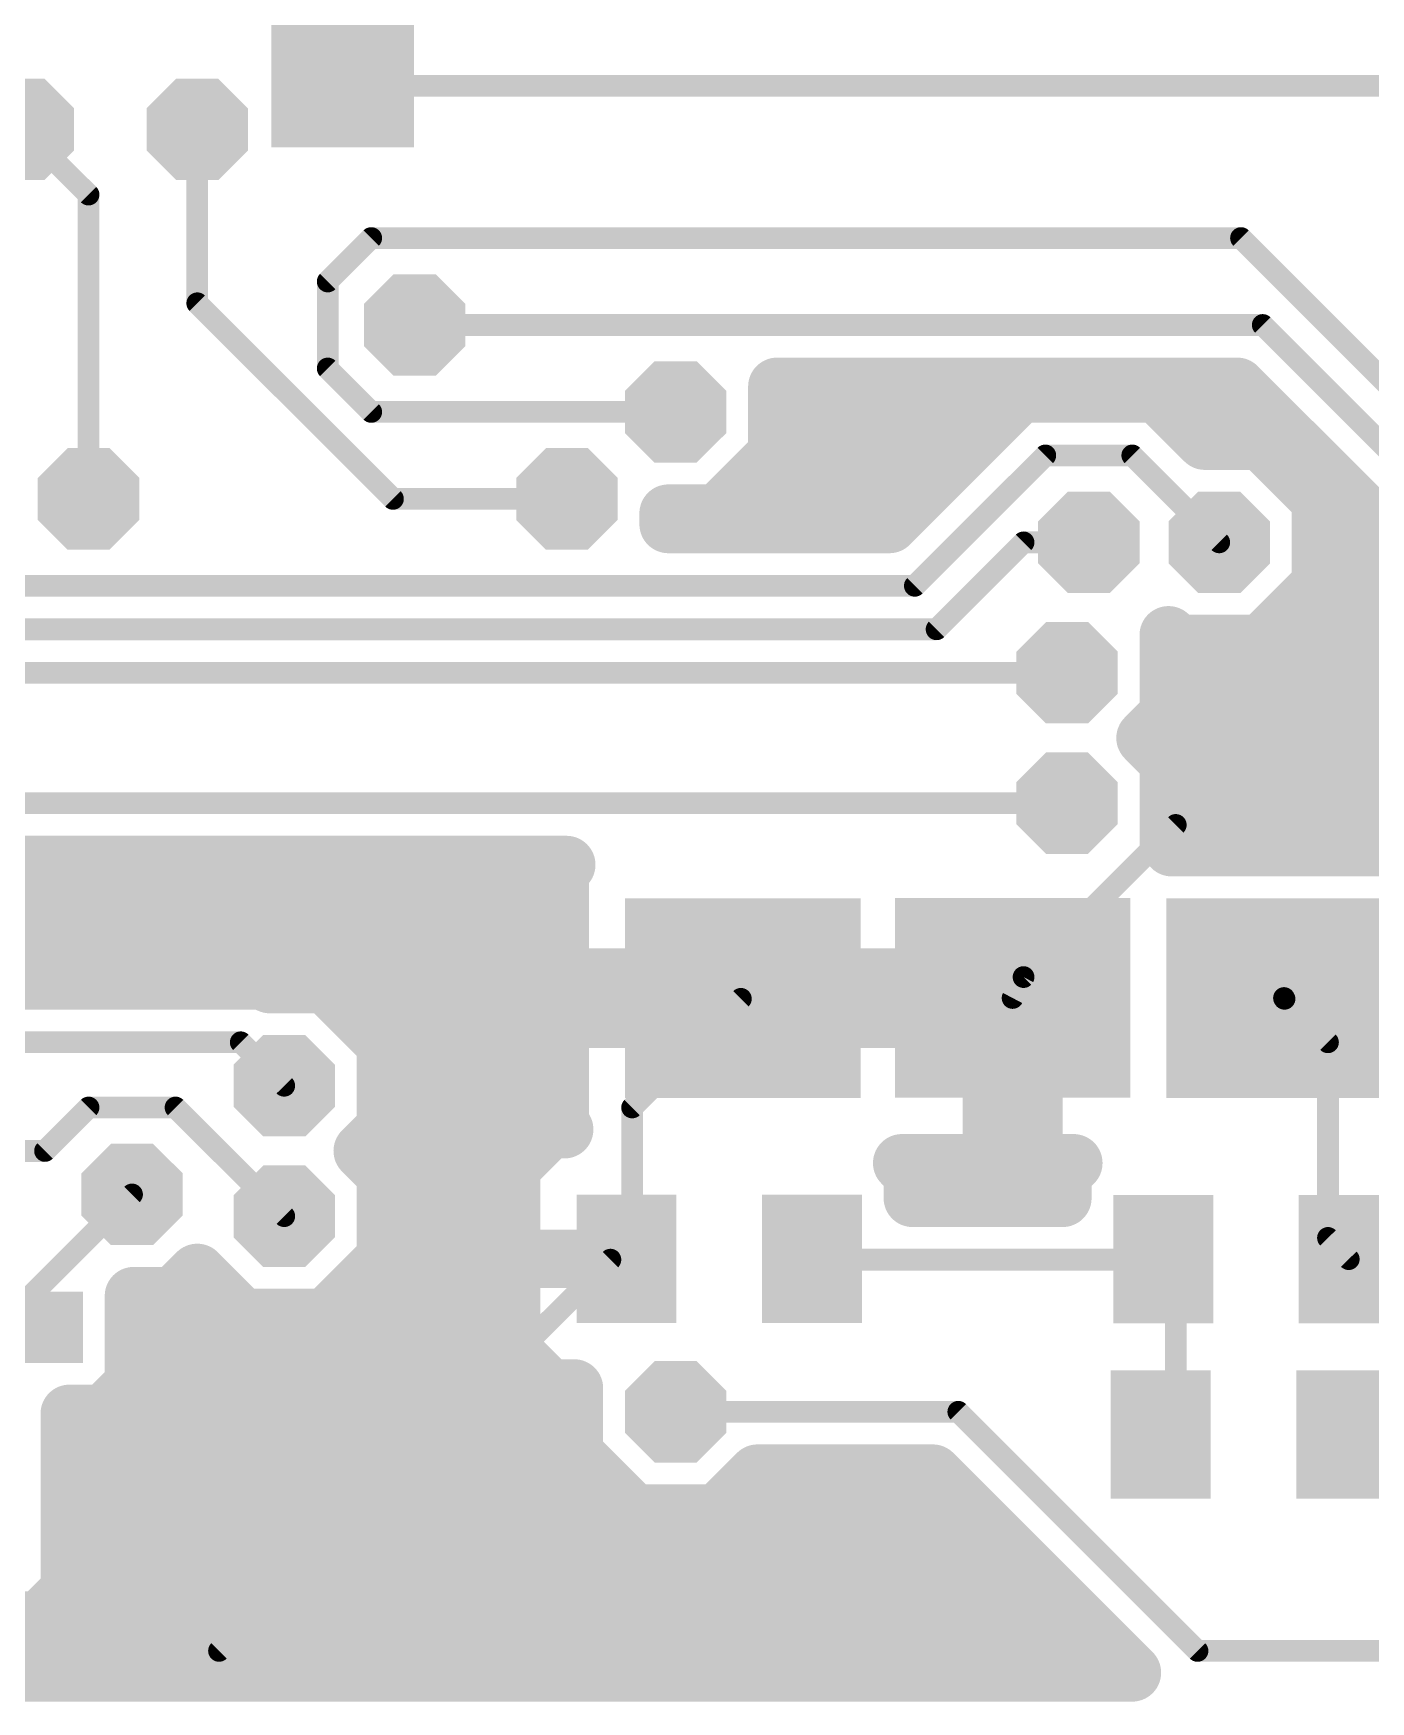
# Model space of a CAD drawing. Extents: x 0.3 to 47.5, y 0.3 to 27.7.
# Drawn here: x 25.98 to 35.35, y 0.25 to 11.95 of the extents above; entities that cross this region are included whole.
import ezdxf

# ---------------------------------------------------------------- set-up
doc = ezdxf.new("R2010")
doc.units = 0
doc.layers.add('16', color=174, linetype='CONTINUOUS')
doc.layers.add('18', color=94, linetype='CONTINUOUS')

# ---------------------------------------------------------------- blocks, each defined once
blk = doc.blocks.new('RECT')
blk.add_solid([(-0.5, -0.5), (0.5, -0.5), (-0.5, 0.5), (0.5, 0.5)])
blk = doc.blocks.new('OCTAGONV')
at = {"const_width": 0.5}
blk.add_lwpolyline([(-0.25, -0.1036), (-0.25, 0.1036), (-0.1036, 0.25), (0.1036, 0.25), (0.25, 0.1036), (0.25, -0.1036), (0.1036, -0.25), (-0.1036, -0.25), (-0.25, -0.1036), (-0.25, 0.1036)], dxfattribs=at)

msp = doc.modelspace()

# ---------------------------------------------------------------- linework, layer by layer
at = {"layer": '16'}
for points, const_width in [([(28.1465, 11.7028), (28.194, 11.5824)], 0.1524), ([(28.194, 11.5824), (39.624, 11.5824)], 0.1524), ([(25.908, 11.2776), (26.3652, 10.8204)], 0.1524), ([(27.1272, 10.0584), (27.1272, 11.2776)], 0.1524), ([(26.3652, 10.8204), (26.3652, 8.6868)], 0.1524), ([(28.0416, 10.2108), (28.3464, 10.5156)], 0.1524), ([(28.3464, 10.5156), (34.4424, 10.5156)], 0.1524), ([(34.4424, 10.5156), (37.4904, 7.4676)], 0.1524), ([(28.0416, 9.6012), (28.0416, 10.2108)], 0.1524), ([(28.4988, 8.6868), (27.1272, 10.0584)], 0.1524), ([(28.6512, 9.906), (34.5948, 9.906)], 0.1524), ([(34.5948, 9.906), (37.9476, 6.5532)], 0.1524), ([(28.3464, 9.2964), (28.0416, 9.6012)], 0.1524), ([(31.1911, 9.0018), (31.1911, 9.4742)], 0.4064), ([(31.1911, 9.4742), (34.4159, 9.4742)], 0.4064), ([(32.8919, 9.4233), (31.9775, 8.5089)], 0.4064), ([(33.2496, 9.4233), (32.8919, 9.4233)], 0.4064), ([(33.8592, 9.4233), (33.2496, 9.4233)], 0.4064), ([(34.1121, 9.1704), (33.8592, 9.4233)], 0.4064), ([(34.4159, 9.4742), (37.6448, 6.2454)], 0.4064), ([(31.1911, 9.3472), (32.8158, 9.3472)], 0.4064), ([(33.9353, 9.3472), (34.5429, 9.3472)], 0.4064), ([(30.48, 9.2964), (28.3464, 9.2964)], 0.1524), ([(34.1894, 9.0931), (34.1121, 9.1704)], 0.4064), ([(34.5845, 9.0931), (34.1894, 9.0931)], 0.4064), ([(35.0011, 8.6765), (34.5845, 9.0931)], 0.4064), ([(30.7745, 8.5852), (31.1911, 9.0018)], 0.4064), ([(31.1301, 8.9408), (32.4094, 8.9408)], 0.4064), ([(34.7368, 8.9408), (34.9493, 8.9408)], 0.4064), ([(32.1564, 8.0772), (33.0708, 8.9916)], 0.1524), ([(33.0708, 8.9916), (33.6804, 8.9916)], 0.1524), ([(33.6804, 8.9916), (34.29, 8.382)], 0.1524), ([(30.4291, 8.5089), (30.4291, 8.5852)], 0.4064), ([(30.4291, 8.5852), (30.7745, 8.5852)], 0.4064), ([(35.0011, 8.0874), (35.0011, 8.6765)], 0.4064), ([(29.718, 8.6868), (28.4988, 8.6868)], 0.1524), ([(30.4291, 8.5344), (32.003, 8.5344)], 0.4064), ([(31.9775, 8.5089), (30.4291, 8.5089)], 0.4064), ([(35.0011, 8.5344), (35.3557, 8.5344)], 0.4064), ([(32.3088, 7.7724), (32.9184, 8.382)], 0.1524), ([(32.9184, 8.382), (33.3756, 8.382)], 0.1524), ([(35.0011, 8.128), (35.7621, 8.128)], 0.4064), ([(34.5845, 7.6708), (35.0011, 8.0874)], 0.4064), ([(25.4508, 8.0772), (32.1564, 8.0772)], 0.1524), ([(24.8412, 7.7724), (32.3088, 7.7724)], 0.1524), ([(33.9343, 7.173), (33.9343, 7.732)], 0.4064), ([(33.9343, 7.732), (33.9954, 7.6708)], 0.4064), ([(33.9343, 7.7216), (33.9446, 7.7216)], 0.4064), ([(33.9954, 7.6708), (34.5845, 7.6708)], 0.4064), ([(34.6353, 7.7216), (36.1685, 7.7216)], 0.4064), ([(24.6888, 7.4676), (33.2232, 7.4676)], 0.1524), ([(33.9343, 7.3152), (36.5749, 7.3152)], 0.4064), ([(33.7716, 7.0104), (33.9343, 7.173)], 0.4064), ([(33.9343, 6.8477), (33.7716, 7.0104)], 0.4064), ([(33.8732, 6.9088), (36.9813, 6.9088)], 0.4064), ([(33.9343, 6.2659), (33.9343, 6.8477)], 0.4064), ([(33.9343, 6.5024), (37.3877, 6.5024)], 0.4064), ([(25.146, 6.5532), (33.2232, 6.5532)], 0.1524), ([(32.9184, 5.334), (33.9852, 6.4008)], 0.1524), ([(33.9576, 6.2427), (33.9343, 6.2659)], 0.4064), ([(35.7161, 6.2427), (33.9576, 6.2427)], 0.4064), ([(33.9852, 6.4008), (37.1856, 6.4008)], 0.1524), ([(25.3248, 6.1214), (29.715, 6.1214)], 0.4064), ([(29.715, 6.1214), (29.669, 6.0755)], 0.4064), ([(23.7489, 6.096), (29.6896, 6.096)], 0.4064), ([(29.669, 6.0755), (29.669, 5.333)], 0.4064), ([(23.7489, 5.6896), (29.669, 5.6896)], 0.4064), ([(27.2531, 5.3085), (25.1195, 5.3085)], 0.4064), ([(27.6108, 5.3085), (27.2531, 5.3085)], 0.4064), ([(27.6362, 5.2831), (27.6108, 5.3085)], 0.4064), ([(29.669, 5.333), (30.8037, 5.333)], 0.4064), ([(30.8037, 5.333), (30.8037, 5.0392)], 0.4064), ([(31.0986, 5.0392), (31.0986, 5.333)], 0.4064), ([(31.0986, 5.333), (32.2333, 5.333)], 0.4064), ([(32.2333, 5.333), (32.2333, 5.3342)], 0.4064), ([(32.2333, 5.3342), (32.694, 5.3342)], 0.4064), ([(32.694, 5.3342), (32.694, 5.0404)], 0.4064), ([(27.6361, 5.2832), (30.8037, 5.2832)], 0.4064), ([(28.0313, 5.2831), (27.6362, 5.2831)], 0.4064), ([(28.4479, 4.8665), (28.0313, 5.2831)], 0.4064), ([(31.0986, 5.2832), (32.694, 5.2832)], 0.4064), ([(32.8415, 5.1874), (32.9184, 5.334)], 0.1524), ([(32.766, 5.1816), (32.8415, 5.1874)], 0.1524), ([(30.9372, 5.1816), (23.9268, 5.1816)], 0.1524), ([(30.8037, 5.0392), (29.669, 5.0392)], 0.4064), ([(29.669, 5.0392), (29.669, 4.2968)], 0.4064), ([(30.1752, 4.4196), (30.9372, 5.1816)], 0.1524), ([(30.9372, 5.1816), (30.9512, 5.1862)], 0.1524), ([(30.9512, 5.1862), (31.0896, 5.1816)], 0.1524), ([(31.5593, 5.0392), (31.0986, 5.0392)], 0.4064), ([(31.0896, 5.1816), (32.766, 5.1816)], 0.1524), ([(32.694, 5.0404), (31.5593, 5.0404)], 0.4064), ([(31.5593, 5.0404), (31.5593, 5.0392)], 0.4064), ([(32.6945, 4.0302), (32.6945, 5.0399)], 0.4064), ([(32.6945, 5.0399), (32.9883, 5.0399)], 0.4064), ([(32.9883, 5.0399), (32.9883, 4.0302)], 0.4064), ([(34.7472, 5.1816), (34.7438, 5.1872)], 0.1524), ([(35.052, 4.8768), (34.7472, 5.1816)], 0.1524), ([(28.4376, 4.8768), (29.669, 4.8768)], 0.4064), ([(28.4479, 4.2774), (28.4479, 4.8665)], 0.4064), ([(32.6945, 4.8768), (32.9883, 4.8768)], 0.4064), ([(25.2984, 4.8768), (27.432, 4.8768)], 0.1524), ([(27.432, 4.8768), (27.7368, 4.572)], 0.1524), ([(35.052, 3.5052), (35.052, 4.8768)], 0.1524), ([(28.4479, 4.4704), (29.669, 4.4704)], 0.4064), ([(32.6945, 4.4704), (32.9883, 4.4704)], 0.4064), ([(26.0604, 4.1148), (26.3652, 4.4196)], 0.1524), ([(26.3652, 4.4196), (26.9748, 4.4196)], 0.1524), ([(26.9748, 4.4196), (27.7368, 3.6576)], 0.1524), ([(28.2852, 4.1148), (28.4479, 4.2774)], 0.4064), ([(29.5958, 4.2656), (29.328, 3.9978)], 0.4064), ([(29.7003, 4.2656), (29.5958, 4.2656)], 0.4064), ([(29.669, 4.2968), (29.7003, 4.2656)], 0.4064), ([(30.1752, 3.5052), (30.1752, 4.4196)], 0.1524), ([(28.4479, 3.9521), (28.2852, 4.1148)], 0.4064), ([(28.336, 4.064), (29.3942, 4.064)], 0.4064), ([(32.1407, 3.9558), (32.0662, 4.0302)], 0.4064), ([(32.0662, 4.0302), (32.6945, 4.0302)], 0.4064), ([(32.6945, 4.064), (32.9883, 4.064)], 0.4064), ([(32.9883, 4.0302), (33.2688, 4.0302)], 0.4064), ([(33.2688, 4.0302), (33.192, 3.9535)], 0.4064), ([(25.7556, 4.1148), (26.0604, 4.1148)], 0.1524), ([(28.4479, 3.363), (28.4479, 3.9521)], 0.4064), ([(29.328, 3.9978), (29.328, 3.3589)], 0.4064), ([(32.1407, 3.7845), (32.1407, 3.9558)], 0.4064), ([(33.192, 3.9535), (33.192, 3.7845)], 0.4064), ([(33.192, 3.7845), (32.1407, 3.7845)], 0.4064), ([(25.7556, 2.8956), (26.67, 3.81)], 0.1524), ([(28.4479, 3.6576), (29.328, 3.6576)], 0.4064), ([(28.0313, 2.9464), (28.4479, 3.363)], 0.4064), ([(29.328, 3.3589), (30.1341, 3.3589)], 0.4064), ([(30.1341, 3.3579), (29.328, 3.3579)], 0.4064), ([(29.328, 3.3579), (29.328, 2.7191)], 0.4064), ([(30.1341, 3.3589), (30.1341, 3.3579)], 0.4064), ([(30.1352, 3.3585), (30.1752, 3.5052)], 0.1524), ([(35.1976, 3.3562), (35.052, 3.5052)], 0.1524), ([(26.9645, 3.0988), (27.1271, 3.2615)], 0.4064), ([(27.1168, 3.2512), (27.1374, 3.2512)], 0.4064), ([(27.1271, 3.2615), (27.4422, 2.9464)], 0.4064), ([(27.2796, 0.6096), (30.0228, 3.3528)], 0.1524), ([(28.3361, 3.2512), (29.328, 3.2512)], 0.4064), ([(30.0228, 3.3528), (30.1352, 3.3585)], 0.1524), ([(31.5468, 3.3528), (31.4352, 3.3585)], 0.1524), ([(33.8328, 3.3528), (31.5468, 3.3528)], 0.1524), ([(33.8976, 3.3562), (33.8328, 3.3528)], 0.1524), ([(33.9852, 3.3528), (33.8976, 3.3562)], 0.1524), ([(33.9852, 2.1336), (33.9852, 3.3528)], 0.1524), ([(26.682, 2.4814), (26.682, 3.0988)], 0.4064), ([(26.682, 3.0988), (26.9645, 3.0988)], 0.4064), ([(26.682, 2.8448), (29.328, 2.8448)], 0.4064), ([(27.4422, 2.9464), (28.0313, 2.9464)], 0.4064), ([(29.328, 2.7191), (29.5958, 2.4513)], 0.4064), ([(26.4738, 2.2732), (26.682, 2.4814)], 0.4064), ([(26.639, 2.4384), (29.7688, 2.4384)], 0.4064), ([(29.5958, 2.4513), (29.7688, 2.4513)], 0.4064), ([(29.7688, 2.4513), (29.7688, 1.9914)], 0.4064), ([(26.232, 1.0314), (26.232, 2.2732)], 0.4064), ([(26.232, 2.2732), (26.4738, 2.2732)], 0.4064), ([(30.48, 2.286), (32.4612, 2.286)], 0.1524), ([(32.4612, 2.286), (34.1376, 0.6096)], 0.1524), ([(26.232, 2.032), (29.7688, 2.032)], 0.4064), ([(29.7688, 1.9914), (30.1854, 1.5748)], 0.4064), ([(33.8793, 2.1265), (33.9852, 2.1336)], 0.1524), ([(35.1793, 2.1265), (35.2044, 1.9812)], 0.1524), ([(30.7745, 1.5748), (31.0538, 1.8542)], 0.4064), ([(31.0538, 1.8542), (32.2824, 1.8542)], 0.4064), ([(32.2824, 1.8542), (33.6795, 0.4571)], 0.4064), ([(35.2044, 1.9812), (35.6616, 1.9812)], 0.1524), ([(26.232, 1.6256), (30.1346, 1.6256)], 0.4064), ([(30.1854, 1.5748), (30.7745, 1.5748)], 0.4064), ([(30.8252, 1.6256), (32.511, 1.6256)], 0.4064), ([(26.232, 1.2192), (32.9174, 1.2192)], 0.4064), ([(26.0238, 0.8232), (26.232, 1.0314)], 0.4064), ([(25.6549, 0.8128), (33.3238, 0.8128)], 0.4064), ([(25.6653, 0.8232), (26.0238, 0.8232)], 0.4064), ([(33.6795, 0.4571), (12.5734, 0.4571)], 0.4064), ([(21.9456, 0.6096), (27.2796, 0.6096)], 0.1524), ([(34.1376, 0.6096), (44.6532, 0.6096)], 0.1524)]:
    msp.add_lwpolyline(points, dxfattribs=dict(at, const_width=const_width))
for points, const_width in [([(28.1819, 11.7168, 1), (28.1111, 11.6888)], 0.0762), ([(28.194, 11.6205, 1), (28.194, 11.5443)], 0.0762), ([(28.1586, 11.5684, 1), (28.2294, 11.5964)], 0.0762), ([(27.1653, 11.2776, 1), (27.0891, 11.2776)], 0.0762), ([(26.4033, 10.8204, 1), (26.3271, 10.8204)], 0.0762), ([(26.3383, 10.7935, 1), (26.3921, 10.8473)], 0.0762), ([(28.3464, 10.5537, 1), (28.3464, 10.4775)], 0.0762), ([(28.3733, 10.4887, 1), (28.3195, 10.5425)], 0.0762), ([(34.4693, 10.5425, 1), (34.4155, 10.4887)], 0.0762), ([(34.4424, 10.4775, 1), (34.4424, 10.5537)], 0.0762), ([(28.0797, 10.2108, 1), (28.0035, 10.2108)], 0.0762), ([(28.0147, 10.2377, 1), (28.0685, 10.1839)], 0.0762), ([(27.0891, 10.0584, 1), (27.1653, 10.0584)], 0.0762), ([(27.1541, 10.0853, 1), (27.1003, 10.0315)], 0.0762), ([(28.6512, 9.9441, 1), (28.6512, 9.8679)], 0.0762), ([(34.6217, 9.9329, 1), (34.5679, 9.8791)], 0.0762), ([(34.5948, 9.8679, 1), (34.5948, 9.9441)], 0.0762), ([(28.0035, 9.6012, 1), (28.0797, 9.6012)], 0.0762), ([(28.0685, 9.6281, 1), (28.0147, 9.5743)], 0.0762), ([(31.2927, 9.4742, 1), (31.0895, 9.4742)], 0.2032), ([(31.1911, 9.5758, 1), (31.1911, 9.3726)], 0.2032), ([(32.8919, 9.5249, 1), (32.8919, 9.3217)], 0.2032), ([(32.9637, 9.3515, 1), (32.8201, 9.4951)], 0.2032), ([(33.2496, 9.5249, 1), (33.2496, 9.3217)], 0.2032), ([(33.2496, 9.3217, 1), (33.2496, 9.5249)], 0.2032), ([(33.931, 9.4951, 1), (33.7874, 9.3515)], 0.2032), ([(33.8592, 9.3217, 1), (33.8592, 9.5249)], 0.2032), ([(34.4877, 9.546, 1), (34.3441, 9.4024)], 0.2032), ([(34.4159, 9.3726, 1), (34.4159, 9.5758)], 0.2032), ([(31.1911, 9.4488, 1), (31.1911, 9.2456)], 0.2032), ([(32.8158, 9.2456, 1), (32.8158, 9.4488)], 0.2032), ([(33.9353, 9.4488, 1), (33.9353, 9.2456)], 0.2032), ([(34.5429, 9.2456, 1), (34.5429, 9.4488)], 0.2032), ([(28.3464, 9.3345, 1), (28.3464, 9.2583)], 0.0762), ([(28.3195, 9.2695, 1), (28.3733, 9.3233)], 0.0762), ([(30.48, 9.2583, 1), (30.48, 9.3345)], 0.0762), ([(34.1839, 9.2422, 1), (34.0403, 9.0986)], 0.2032), ([(34.0403, 9.0986, 1), (34.1839, 9.2422)], 0.2032), ([(34.1894, 9.1947, 1), (34.1894, 8.9915)], 0.2032), ([(34.1176, 9.0213, 1), (34.2612, 9.1649)], 0.2032), ([(34.6563, 9.1649, 1), (34.5127, 9.0213)], 0.2032), ([(34.5845, 8.9915, 1), (34.5845, 9.1947)], 0.2032), ([(31.1301, 9.0424, 1), (31.1301, 8.8392)], 0.2032), ([(31.2629, 8.93, 1), (31.1193, 9.0736)], 0.2032), ([(32.4094, 8.8392, 1), (32.4094, 9.0424)], 0.2032), ([(34.7368, 9.0424, 1), (34.7368, 8.8392)], 0.2032), ([(34.9493, 8.8392, 1), (34.9493, 9.0424)], 0.2032), ([(31.0895, 9.0018, 1), (31.2927, 9.0018)], 0.2032), ([(33.0708, 9.0297, 1), (33.0708, 8.9535)], 0.0762), ([(33.0977, 8.9647, 1), (33.0439, 9.0185)], 0.0762), ([(33.7073, 9.0185, 1), (33.6535, 8.9647)], 0.0762), ([(33.6804, 8.9535, 1), (33.6804, 9.0297)], 0.0762), ([(30.5307, 8.5852, 1), (30.3275, 8.5852)], 0.2032), ([(30.4291, 8.6868, 1), (30.4291, 8.4836)], 0.2032), ([(30.7745, 8.4836, 1), (30.7745, 8.6868)], 0.2032), ([(35.1027, 8.6765, 1), (34.8995, 8.6765)], 0.2032), ([(34.9293, 8.6047, 1), (35.0729, 8.7483)], 0.2032), ([(26.3271, 8.6868, 1), (26.4033, 8.6868)], 0.0762), ([(28.4988, 8.7249, 1), (28.4988, 8.6487)], 0.0762), ([(28.4719, 8.6599, 1), (28.5257, 8.7137)], 0.0762), ([(29.718, 8.6487, 1), (29.718, 8.7249)], 0.0762), ([(30.4291, 8.636, 1), (30.4291, 8.4328)], 0.2032), ([(30.4291, 8.6105, 1), (30.4291, 8.4073)], 0.2032), ([(30.7027, 8.657, 1), (30.8463, 8.5134)], 0.2032), ([(31.9057, 8.5807, 1), (32.0493, 8.4371)], 0.2032), ([(31.9775, 8.4073, 1), (31.9775, 8.6105)], 0.2032), ([(32.003, 8.4328, 1), (32.003, 8.636)], 0.2032), ([(35.0011, 8.636, 1), (35.0011, 8.4328)], 0.2032), ([(35.3557, 8.4328, 1), (35.3557, 8.636)], 0.2032), ([(30.3275, 8.5089, 1), (30.5307, 8.5089)], 0.2032), ([(32.9184, 8.4201, 1), (32.9184, 8.3439)], 0.0762), ([(32.9453, 8.3551, 1), (32.8915, 8.4089)], 0.0762), ([(33.3756, 8.3439, 1), (33.3756, 8.4201)], 0.0762), ([(34.2631, 8.3551, 1), (34.3169, 8.4089)], 0.0762), ([(35.0011, 8.2296, 1), (35.0011, 8.0264)], 0.2032), ([(34.8995, 8.0874, 1), (35.1027, 8.0874)], 0.2032), ([(35.0729, 8.0156, 1), (34.9293, 8.1592)], 0.2032), ([(32.1295, 8.1041, 1), (32.1833, 8.0503)], 0.0762), ([(32.1564, 8.0391, 1), (32.1564, 8.1153)], 0.0762), ([(32.2819, 7.7993, 1), (32.3357, 7.7455)], 0.0762), ([(32.3088, 7.7343, 1), (32.3088, 7.8105)], 0.0762), ([(34.0359, 7.732, 1), (33.8327, 7.732)], 0.2032), ([(34.0062, 7.8038, 1), (33.8624, 7.6602)], 0.2032), ([(33.9343, 7.8232, 1), (33.9343, 7.62)], 0.2032), ([(33.9954, 7.7724, 1), (33.9954, 7.5692)], 0.2032), ([(33.9235, 7.599, 1), (34.0673, 7.7426)], 0.2032), ([(33.9446, 7.62, 1), (33.9446, 7.8232)], 0.2032), ([(34.5127, 7.7426, 1), (34.6563, 7.599)], 0.2032), ([(34.6353, 7.8232, 1), (34.6353, 7.62)], 0.2032), ([(34.5845, 7.5692, 1), (34.5845, 7.7724)], 0.2032), ([(33.2232, 7.4295, 1), (33.2232, 7.5057)], 0.0762), ([(33.9343, 7.4168, 1), (33.9343, 7.2136)], 0.2032), ([(34.0061, 7.1011, 1), (33.8625, 7.2449)], 0.2032), ([(33.8327, 7.173, 1), (34.0359, 7.173)], 0.2032), ([(33.6998, 7.0823, 1), (33.8434, 6.9385)], 0.2032), ([(33.8434, 7.0822, 1), (33.6998, 6.9386)], 0.2032), ([(33.8732, 7.0104, 1), (33.8732, 6.8072)], 0.2032), ([(34.0359, 6.8477, 1), (33.8327, 6.8477)], 0.2032), ([(33.8625, 6.7759, 1), (34.0061, 6.9195)], 0.2032), ([(33.9343, 6.604, 1), (33.9343, 6.4008)], 0.2032), ([(33.2232, 6.5151, 1), (33.2232, 6.5913)], 0.0762), ([(34.006, 6.3379, 1), (33.8626, 6.1939)], 0.2032), ([(33.9576, 6.3443, 1), (33.9576, 6.1411)], 0.2032), ([(33.9852, 6.4389, 1), (33.9852, 6.3627)], 0.0762), ([(34.0121, 6.3739, 1), (33.9583, 6.4277)], 0.0762), ([(29.7868, 6.0495, 1), (29.6432, 6.1933)], 0.2032), ([(29.715, 6.0198, 1), (29.715, 6.223)], 0.2032), ([(33.8327, 6.2659, 1), (34.0359, 6.2659)], 0.2032), ([(33.8859, 6.1707, 1), (34.0293, 6.3147)], 0.2032), ([(29.7706, 6.0755, 1), (29.5674, 6.0755)], 0.2032), ([(29.5972, 6.1474, 1), (29.7408, 6.0036)], 0.2032), ([(29.6896, 5.9944, 1), (29.6896, 6.1976)], 0.2032), ([(29.669, 5.588, 1), (29.669, 5.7912)], 0.2032), ([(27.2531, 5.4101, 1), (27.2531, 5.2069)], 0.2032), ([(27.2531, 5.2069, 1), (27.2531, 5.4101)], 0.2032), ([(27.6826, 5.3803, 1), (27.539, 5.2367)], 0.2032), ([(27.6108, 5.2069, 1), (27.6108, 5.4101)], 0.2032), ([(29.669, 5.4346, 1), (29.669, 5.2314)], 0.2032), ([(30.9053, 5.333, 1), (30.7021, 5.333)], 0.2032), ([(30.8037, 5.2314, 1), (30.8037, 5.4346)], 0.2032), ([(31.2002, 5.333, 1), (30.997, 5.333)], 0.2032), ([(31.0986, 5.4346, 1), (31.0986, 5.2314)], 0.2032), ([(32.3349, 5.3342, 1), (32.1317, 5.3342)], 0.2032), ([(32.2333, 5.4358, 1), (32.2333, 5.2326)], 0.2032), ([(32.2333, 5.2314, 1), (32.2333, 5.4346)], 0.2032), ([(32.7956, 5.3342, 1), (32.5924, 5.3342)], 0.2032), ([(32.694, 5.2326, 1), (32.694, 5.4358)], 0.2032), ([(27.6361, 5.3848, 1), (27.6361, 5.1816)], 0.2032), ([(27.6362, 5.3847, 1), (27.6362, 5.1815)], 0.2032), ([(27.5644, 5.2113, 1), (27.708, 5.3549)], 0.2032), ([(28.1031, 5.3549, 1), (27.9595, 5.2113)], 0.2032), ([(28.0313, 5.1815, 1), (28.0313, 5.3847)], 0.2032), ([(29.5674, 5.333, 1), (29.7706, 5.333)], 0.2032), ([(30.8037, 5.1816, 1), (30.8037, 5.3848)], 0.2032), ([(31.0986, 5.3848, 1), (31.0986, 5.1816)], 0.2032), ([(32.1317, 5.333, 1), (32.3349, 5.333)], 0.2032), ([(32.694, 5.1816, 1), (32.694, 5.3848)], 0.2032), ([(32.8915, 5.3609, 1), (32.9453, 5.3071)], 0.0762), ([(32.9521, 5.3163, 1), (32.8847, 5.3517)], 0.0762), ([(32.8444, 5.1494, 1), (32.8386, 5.2254)], 0.0762), ([(29.669, 5.1408, 1), (29.669, 4.9376)], 0.2032), ([(29.7706, 5.0392, 1), (29.5674, 5.0392)], 0.2032), ([(30.8037, 4.9376, 1), (30.8037, 5.1408)], 0.2032), ([(30.9253, 5.2178, 1), (30.9491, 5.1454)], 0.0762), ([(30.9641, 5.1547, 1), (30.9103, 5.2085)], 0.0762), ([(30.9525, 5.2243, 1), (30.9499, 5.1481)], 0.0762), ([(31.0986, 5.1408, 1), (31.0986, 4.9376)], 0.2032), ([(30.9372, 5.1435, 1), (30.9372, 5.2197)], 0.0762), ([(30.9631, 5.15, 1), (30.9393, 5.2224)], 0.0762), ([(31.0896, 5.2197, 1), (31.0896, 5.1435)], 0.0762), ([(31.0883, 5.1435, 1), (31.0909, 5.2197)], 0.0762), ([(31.5593, 5.142, 1), (31.5593, 4.9388)], 0.2032), ([(31.6609, 5.0404, 1), (31.4577, 5.0404)], 0.2032), ([(31.5593, 4.9376, 1), (31.5593, 5.1408)], 0.2032), ([(32.7961, 5.0399, 1), (32.5929, 5.0399)], 0.2032), ([(32.6945, 5.1415, 1), (32.6945, 4.9383)], 0.2032), ([(32.694, 4.9388, 1), (32.694, 5.142)], 0.2032), ([(32.7631, 5.2196, 1), (32.7689, 5.1436)], 0.0762), ([(32.766, 5.1435, 1), (32.766, 5.2197)], 0.0762), ([(32.8078, 5.2051, 1), (32.8752, 5.1697)], 0.0762), ([(33.0899, 5.0399, 1), (32.8867, 5.0399)], 0.2032), ([(32.9883, 4.9383, 1), (32.9883, 5.1415)], 0.2032), ([(34.7764, 5.207, 1), (34.7112, 5.1674)], 0.0762), ([(34.7741, 5.2085, 1), (34.7203, 5.1547)], 0.0762), ([(34.7146, 5.1618, 1), (34.7798, 5.2014)], 0.0762), ([(28.4376, 4.9784, 1), (28.4376, 4.7752)], 0.2032), ([(28.5495, 4.8665, 1), (28.3463, 4.8665)], 0.2032), ([(28.3761, 4.7947, 1), (28.5197, 4.9383)], 0.2032), ([(29.669, 4.7752, 1), (29.669, 4.9784)], 0.2032), ([(30.7021, 5.0392, 1), (30.9053, 5.0392)], 0.2032), ([(30.997, 5.0392, 1), (31.2002, 5.0392)], 0.2032), ([(31.4577, 5.0392, 1), (31.6609, 5.0392)], 0.2032), ([(32.5924, 5.0404, 1), (32.7956, 5.0404)], 0.2032), ([(32.6945, 4.9784, 1), (32.6945, 4.7752)], 0.2032), ([(32.9883, 4.7752, 1), (32.9883, 4.9784)], 0.2032), ([(27.4589, 4.9037, 1), (27.4051, 4.8499)], 0.0762), ([(27.432, 4.8387, 1), (27.432, 4.9149)], 0.0762), ([(35.0901, 4.8768, 1), (35.0139, 4.8768)], 0.0762), ([(35.0251, 4.8499, 1), (35.0789, 4.9037)], 0.0762), ([(27.7099, 4.5451, 1), (27.7637, 4.5989)], 0.0762), ([(28.4479, 4.572, 1), (28.4479, 4.3688)], 0.2032), ([(29.669, 4.3688, 1), (29.669, 4.572)], 0.2032), ([(32.6945, 4.572, 1), (32.6945, 4.3688)], 0.2032), ([(32.9883, 4.3688, 1), (32.9883, 4.572)], 0.2032), ([(26.3652, 4.4577, 1), (26.3652, 4.3815)], 0.0762), ([(26.3921, 4.3927, 1), (26.3383, 4.4465)], 0.0762), ([(27.0017, 4.4465, 1), (26.9479, 4.3927)], 0.0762), ([(26.9748, 4.3815, 1), (26.9748, 4.4577)], 0.0762), ([(28.5197, 4.2055, 1), (28.3761, 4.3493)], 0.2032), ([(29.5958, 4.3672, 1), (29.5958, 4.164)], 0.2032), ([(29.6676, 4.1938, 1), (29.524, 4.3374)], 0.2032), ([(29.7407, 4.3688, 1), (29.5973, 4.2248)], 0.2032), ([(29.7003, 4.164, 1), (29.7003, 4.3672)], 0.2032), ([(30.2133, 4.4196, 1), (30.1371, 4.4196)], 0.0762), ([(30.1483, 4.4465, 1), (30.2021, 4.3927)], 0.0762), ([(28.3463, 4.2774, 1), (28.5495, 4.2774)], 0.2032), ([(29.5674, 4.2968, 1), (29.7706, 4.2968)], 0.2032), ([(29.6286, 4.1936, 1), (29.772, 4.3376)], 0.2032), ([(28.2134, 4.1867, 1), (28.357, 4.0429)], 0.2032), ([(28.357, 4.1866, 1), (28.2134, 4.043)], 0.2032), ([(28.336, 4.1656, 1), (28.336, 3.9624)], 0.2032), ([(29.3942, 3.9624, 1), (29.3942, 4.1656)], 0.2032), ([(32.138, 4.1021, 1), (31.9944, 3.9583)], 0.2032), ([(32.0662, 4.1318, 1), (32.0662, 3.9286)], 0.2032), ([(32.6945, 4.1656, 1), (32.6945, 3.9624)], 0.2032), ([(32.6945, 3.9286, 1), (32.6945, 4.1318)], 0.2032), ([(32.9883, 4.1318, 1), (32.9883, 3.9286)], 0.2032), ([(32.9883, 3.9624, 1), (32.9883, 4.1656)], 0.2032), ([(33.3406, 3.9583, 1), (33.197, 4.1021)], 0.2032), ([(33.2688, 3.9286, 1), (33.2688, 4.1318)], 0.2032), ([(26.0335, 4.1417, 1), (26.0873, 4.0879)], 0.0762), ([(26.0604, 4.0767, 1), (26.0604, 4.1529)], 0.0762), ([(28.5495, 3.9521, 1), (28.3463, 3.9521)], 0.2032), ([(28.3761, 3.8803, 1), (28.5197, 4.0239)], 0.2032), ([(29.4296, 3.9978, 1), (29.2264, 3.9978)], 0.2032), ([(29.2562, 4.0696, 1), (29.3998, 3.926)], 0.2032), ([(32.2423, 3.9558, 1), (32.0391, 3.9558)], 0.2032), ([(32.0689, 3.8839, 1), (32.2125, 4.0277)], 0.2032), ([(32.5929, 4.0302, 1), (32.7961, 4.0302)], 0.2032), ([(32.8867, 4.0302, 1), (33.0899, 4.0302)], 0.2032), ([(33.2936, 3.9535, 1), (33.0904, 3.9535)], 0.2032), ([(33.1202, 4.0254, 1), (33.2638, 3.8816)], 0.2032), ([(32.1407, 3.8861, 1), (32.1407, 3.6829)], 0.2032), ([(33.192, 3.6829, 1), (33.192, 3.8861)], 0.2032), ([(26.6969, 3.7831, 1), (26.6431, 3.8369)], 0.0762), ([(28.4479, 3.7592, 1), (28.4479, 3.556)], 0.2032), ([(29.328, 3.556, 1), (29.328, 3.7592)], 0.2032), ([(32.0391, 3.7845, 1), (32.2423, 3.7845)], 0.2032), ([(33.0904, 3.7845, 1), (33.2936, 3.7845)], 0.2032), ([(27.7099, 3.6307, 1), (27.7637, 3.6845)], 0.0762), ([(28.5197, 3.2912, 1), (28.3761, 3.4348)], 0.2032), ([(29.328, 3.4605, 1), (29.328, 3.2573)], 0.2032), ([(29.328, 3.4595, 1), (29.328, 3.2563)], 0.2032), ([(29.4296, 3.3579, 1), (29.2264, 3.3579)], 0.2032), ([(30.2357, 3.3589, 1), (30.0325, 3.3589)], 0.2032), ([(30.1341, 3.2573, 1), (30.1341, 3.4605)], 0.2032), ([(30.1341, 3.2563, 1), (30.1341, 3.4595)], 0.2032), ([(30.1371, 3.5052, 1), (30.2133, 3.5052)], 0.0762), ([(30.212, 3.4952, 1), (30.1384, 3.5152)], 0.0762), ([(35.0139, 3.5052, 1), (35.0901, 3.5052)], 0.0762), ([(35.0792, 3.5318, 1), (35.0248, 3.4786)], 0.0762), ([(27.1168, 3.3528, 1), (27.1168, 3.1496)], 0.2032), ([(27.1989, 3.3333, 1), (27.0553, 3.1897)], 0.2032), ([(27.199, 3.1897, 1), (27.0552, 3.3333)], 0.2032), ([(27.1374, 3.1496, 1), (27.1374, 3.3528)], 0.2032), ([(28.3361, 3.3528, 1), (28.3361, 3.1496)], 0.2032), ([(28.3463, 3.363, 1), (28.5495, 3.363)], 0.2032), ([(29.2264, 3.3589, 1), (29.4296, 3.3589)], 0.2032), ([(29.328, 3.1496, 1), (29.328, 3.3528)], 0.2032), ([(30.0325, 3.3579, 1), (30.2357, 3.3579)], 0.2032), ([(30.0209, 3.3909, 1), (30.0247, 3.3147)], 0.0762), ([(30.0497, 3.3259, 1), (29.9959, 3.3797)], 0.0762), ([(30.0984, 3.3685, 1), (30.172, 3.3485)], 0.0762), ([(30.1371, 3.3204, 1), (30.1333, 3.3966)], 0.0762), ([(31.4371, 3.3966, 1), (31.4333, 3.3204)], 0.0762), ([(31.5468, 3.3909, 1), (31.5468, 3.3147)], 0.0762), ([(31.5449, 3.3147, 1), (31.5487, 3.3909)], 0.0762), ([(33.8308, 3.3908, 1), (33.8348, 3.3148)], 0.0762), ([(33.8328, 3.3147, 1), (33.8328, 3.3909)], 0.0762), ([(33.8991, 3.3943, 1), (33.8961, 3.3181)], 0.0762), ([(33.8996, 3.3182, 1), (33.8956, 3.3942)], 0.0762), ([(34.0233, 3.3528, 1), (33.9471, 3.3528)], 0.0762), ([(33.9837, 3.3147, 1), (33.9867, 3.3909)], 0.0762), ([(35.1704, 3.3296, 1), (35.2248, 3.3828)], 0.0762), ([(26.7836, 3.0988, 1), (26.5804, 3.0988)], 0.2032), ([(26.682, 3.2004, 1), (26.682, 2.9972)], 0.2032), ([(26.9645, 2.9972, 1), (26.9645, 3.2004)], 0.2032), ([(26.8926, 3.1706, 1), (27.0364, 3.027)], 0.2032), ([(26.682, 2.9464, 1), (26.682, 2.7432)], 0.2032), ([(27.4422, 3.048, 1), (27.4422, 2.8448)], 0.2032), ([(27.3704, 2.8746, 1), (27.514, 3.0182)], 0.2032), ([(27.9595, 3.0182, 1), (28.1031, 2.8746)], 0.2032), ([(28.0313, 2.8448, 1), (28.0313, 3.048)], 0.2032), ([(29.328, 2.7432, 1), (29.328, 2.9464)], 0.2032), ([(29.2264, 2.7191, 1), (29.4296, 2.7191)], 0.2032), ([(29.3998, 2.7909, 1), (29.2562, 2.6473)], 0.2032), ([(26.639, 2.54, 1), (26.639, 2.3368)], 0.2032), ([(26.5804, 2.4814, 1), (26.7836, 2.4814)], 0.2032), ([(26.7538, 2.4096, 1), (26.6102, 2.5532)], 0.2032), ([(29.5958, 2.5529, 1), (29.5958, 2.3497)], 0.2032), ([(29.524, 2.3795, 1), (29.6676, 2.5231)], 0.2032), ([(29.8704, 2.4513, 1), (29.6672, 2.4513)], 0.2032), ([(29.7688, 2.3497, 1), (29.7688, 2.5529)], 0.2032), ([(29.7688, 2.3368, 1), (29.7688, 2.54)], 0.2032), ([(26.3336, 2.2732, 1), (26.1304, 2.2732)], 0.2032), ([(26.232, 2.3748, 1), (26.232, 2.1716)], 0.2032), ([(26.4738, 2.1716, 1), (26.4738, 2.3748)], 0.2032), ([(26.402, 2.345, 1), (26.5456, 2.2014)], 0.2032), ([(30.48, 2.3241, 1), (30.48, 2.2479)], 0.0762), ([(32.4881, 2.3129, 1), (32.4343, 2.2591)], 0.0762), ([(32.4612, 2.2479, 1), (32.4612, 2.3241)], 0.0762), ([(26.232, 2.1336, 1), (26.232, 1.9304)], 0.2032), ([(29.7688, 1.9304, 1), (29.7688, 2.1336)], 0.2032), ([(29.8406, 2.0632, 1), (29.697, 1.9196)], 0.2032), ([(33.8768, 2.1645, 1), (33.8818, 2.0885)], 0.0762), ([(33.9471, 2.1336, 1), (34.0233, 2.1336)], 0.0762), ([(33.9877, 2.0956, 1), (33.9827, 2.1716)], 0.0762), ([(35.2168, 2.133, 1), (35.1418, 2.12)], 0.0762), ([(29.6672, 1.9914, 1), (29.8704, 1.9914)], 0.2032), ([(31.0538, 1.9558, 1), (31.0538, 1.7526)], 0.2032), ([(31.1257, 1.7824, 1), (30.9819, 1.926)], 0.2032), ([(32.3542, 1.926, 1), (32.2106, 1.7824)], 0.2032), ([(32.2824, 1.7526, 1), (32.2824, 1.9558)], 0.2032), ([(35.2044, 2.0193, 1), (35.2044, 1.9431)], 0.0762), ([(35.1669, 1.9747, 1), (35.2419, 1.9877)], 0.0762), ([(26.232, 1.7272, 1), (26.232, 1.524)], 0.2032), ([(30.1854, 1.6764, 1), (30.1854, 1.4732)], 0.2032), ([(30.1346, 1.524, 1), (30.1346, 1.7272)], 0.2032), ([(30.8252, 1.7272, 1), (30.8252, 1.524)], 0.2032), ([(30.7745, 1.4732, 1), (30.7745, 1.6764)], 0.2032), ([(32.511, 1.524, 1), (32.511, 1.7272)], 0.2032), ([(30.1136, 1.503, 1), (30.2572, 1.6466)], 0.2032), ([(30.7026, 1.6466, 1), (30.8464, 1.503)], 0.2032), ([(26.232, 1.3208, 1), (26.232, 1.1176)], 0.2032), ([(32.9174, 1.1176, 1), (32.9174, 1.3208)], 0.2032), ([(26.3038, 0.9596, 1), (26.1602, 1.1032)], 0.2032), ([(26.1304, 1.0314, 1), (26.3336, 1.0314)], 0.2032), ([(25.952, 0.895, 1), (26.0956, 0.7514)], 0.2032), ([(26.0238, 0.7216, 1), (26.0238, 0.9248)], 0.2032), ([(33.3238, 0.7112, 1), (33.3238, 0.9144)], 0.2032), ([(27.2527, 0.6365, 1), (27.3065, 0.5827)], 0.0762), ([(27.2796, 0.5715, 1), (27.2796, 0.6477)], 0.0762), ([(33.6077, 0.3853, 1), (33.7513, 0.5289)], 0.2032), ([(33.6795, 0.3555, 1), (33.6795, 0.5587)], 0.2032), ([(34.1376, 0.6477, 1), (34.1376, 0.5715)], 0.0762), ([(34.1107, 0.5827, 1), (34.1645, 0.6365)], 0.0762)]:
    msp.add_lwpolyline(points, format="xyb", dxfattribs=dict(at, const_width=const_width))

# ---------------------------------------------------------------- block references
at = {"layer": '16', "xscale": 1.1, "rotation": 90}
msp.add_blockref('RECT', (28.1465, 11.7028), dxfattribs=at)
at = {"layer": '16'}
for p, xscale, yscale, rotation in [((30.9512, 5.1862), 1.4, 1.65, 270), ((32.8415, 5.1874), 1.4, 1.65, 270), ((34.7438, 5.1872), 1.4, 1.65, 270), ((30.1352, 3.3585), 0.7, 0.9, 180), ((31.4352, 3.3585), 0.7, 0.9, 180), ((25.7265, 2.8788), 0.5, 1.2, 270), ((33.8793, 2.1265), 0.7, 0.9, 180), ((35.1793, 2.1265), 0.7, 0.9, 180)]:
    msp.add_blockref('RECT', p, dxfattribs=dict(at, xscale=xscale, yscale=yscale, rotation=rotation))
at = {"layer": '16', "xscale": 0.7, "yscale": 0.9}
for p in [(33.8976, 3.3562), (35.1976, 3.3562)]:
    msp.add_blockref('RECT', p, dxfattribs=at)
at = {"layer": '18', "xscale": 0.7112, "yscale": 0.7112}
for p in [(25.908, 11.2776), (27.1272, 11.2776), (28.6512, 9.906), (30.48, 9.2964), (26.3652, 8.6868), (29.718, 8.6868), (33.3756, 8.382), (34.29, 8.382), (33.2232, 7.4676), (33.2232, 6.5532), (27.7368, 4.572), (26.67, 3.81), (27.7368, 3.6576), (30.48, 2.286)]:
    msp.add_blockref('OCTAGONV', p, dxfattribs=at)

doc.saveas('drawing.dxf')
